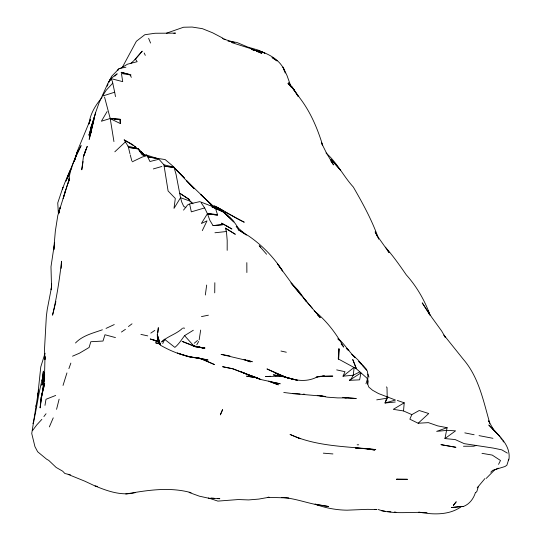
<?xml version="1.0" encoding="UTF-8"?>
<svg xmlns="http://www.w3.org/2000/svg" width="541" height="541" viewBox="0 0 541 541"><rect width="100%" height="100%" fill="white"/><g stroke="black" fill="none" stroke-linecap="round" stroke-linejoin="round"><path stroke-width="0.81" d="M227.179 250.348L227.193 240.366L226.429 231.514L225.36 228.119L235.207 234.212L225.36 228.119M214.723 292.843L214.838 282.72M386.369 386.896L387.004 387.539L387.18 396.634L385.016 403.004L395.471 400.042L378.443 393.523L372.58 390.257L368.834 387.106L367.718 384.103L367.873 374.102L367.332 371.126L366.027 369.104L358.872 361.557M338.652 358.71L338.835 348.722L338.253 358.926L338.652 358.71L338.565 359.075L356.384 368.766L366.981 378.179L368.022 381.175L367.718 384.103M44.572 379.491L44.633 377.828M61.201 268.356L61.532 261.242C59.584 279.345 56.731 297.442 52.551 315.166L55.899 301.493M338.565 359.075L339.16 348.965M51.638 285.54L51.165 289.746L51.659 283.937M418.159 423.238L428.736 413.52L419.207 410.511L411.823 414.616L409.868 419.194L418.159 423.238L428.398 422.636L437.71 425.889L447.109 427.681L444.952 438.575L455.184 439.569L464.239 443.654L493.101 448.056L501.805 449.855L507.35 453.108M181.167 354.206L177.367 353.057L187.592 356.478L199.757 358.237C185.847 357.06 172.572 352.184 160.528 345.259L157.431 339.816L157.674 336.57M157.972 332.519L158.337 327.657L157.303 334.669L157.431 339.816M70.425 474.802L64.9 473.517L62.661 471.17L56.142 467.438L48.737 460.384L46.627 459.201L37.654 451.762L34.949 446.656L31.743 433.524L37.85 394.7L40.778 366.886L45.045 353.259M411.823 414.616L403.532 410.944L404.208 402.802L397.358 400.462M44.66 372.722L43.835 382.392L44.612 377.429M60.017 208.873L60.173 207.217L60.024 208.779M41.143 397.459L40.169 407.765L41.143 397.459L44.687 383.623L41.583 396.404L44.058 382.798M40.169 407.765L44.497 376.543L45.011 356.546L44.991 359.488L44.497 349.452L46.33 316.573L47.229 309.553L51.537 287.183L50.982 266.774L53.965 246.912L55.344 231.102L57.819 215.413L69.559 177.975M42.13 381.107L43.381 371.16L42.171 380.499L43.726 374.622C38.533 390.575 37.214 407.4 33.075 423.589L33.792 421.317M205.33 294.994L206.676 285.053M199.149 339.883L200.664 330.084M37.437 397.358L38.168 392.78M38.411 391.258L38.661 389.736L38.391 391.393M37.85 394.7L38.12 393.043M83.091 161.563L81.759 169.779L83.442 156.592L85.945 149.208L85.005 153.008M44.984 405.358L45.999 399.278L55.696 395.444M64.44 194.895L65.15 191.595L63.169 198.561L64.548 194.016M59.118 399.177L56.568 409.327M66.942 372.911L63.033 385.442M478.4 486.325L476.892 491.39L475.897 492.506M35.875 406.359L36.443 404.134M92.342 124.64L95.595 112.636L99.064 102.824L107.923 83.294L110.858 78.567L117.187 73.799L114.82 76.092M92.937 122.503L88.913 135.23L95.595 112.636M74.232 161.441L77.688 150.581C73.759 163.977 66.908 176.285 62.35 189.384L62.945 187.342L57.745 202.949L58.394 213.702M69.471 178.882L68.342 182.953C69.708 169.631 74.922 157.309 81.116 145.59L76.051 156.288L74.239 161.576M44.727 374.859L41.84 385.219L44.538 376.901M143.629 154.949L138.171 148.626L128.034 146.171L124.187 139.903L131.835 144.136L136.332 147.483M65.008 192.501L66.158 188.714M89.035 347.64L90.834 341.723L103.006 341.046L104.961 334.757L115.463 337.584M365.98 383.765L367.488 378.869M74.131 161.482L74.861 159.162M508.804 459.201L506.849 465.267L504.909 466.545L492.723 470.318L490.782 472.219M75.104 158.405L78.066 149.33L90.489 119.27M94.797 115.537L90.645 128.258L93.985 119.203M90.543 119.297L88.967 124.031C90.158 113.887 95.507 105.069 102.08 97.488M66.421 187.923L69.6 178.476M68.896 368.617L70.851 363.099M66.036 181.1L68.856 173.404L71.838 167.609M475.458 492.499C473.625 498.538 469.622 504.077 463.583 506.417L451.404 507.532L459.282 506.66M107.206 86.195L108.058 84.004M67.605 177.38L70.289 170.672L66.55 179.707M53.248 417.848L49.346 426.91M359.792 371.897L353.266 375.204L343.028 376.191L344.975 371.701L336.678 369.888M162.726 343.562L164.68 339.369L174.885 347.39C178.841 344.171 181.56 339.653 184.596 335.636L193.996 346.172M109.201 82.029L110.858 78.567L122.712 81.644L121.448 73.529L131.044 75.03L121.116 72.298L129.881 74.509L131.341 77.329M387.911 396.993L385.016 403.004L395.255 402.017M202.293 230.615L207.007 220.87L201.367 223.494L207.352 213.817M498.552 464.361L500.499 460.499L492.215 455.076L481.984 453.331M68.207 176.109L69.018 174.642M122.212 67.571L136.366 41.265L144.792 34.739L155.03 33.258L175.507 33.129L173.884 33.292M196.741 344.833L198.689 341.445M107.104 111.534L101.397 121.225L109.451 118.736M508.242 460.215L508.993 459.079C510.846 444.486 497.598 434.409 488.8 424.976L498.653 435.248L492.263 428.107L493.879 430.548M32.48 430.629L36.693 424.983L41.853 419.383M484.959 478.521L477.189 487.854M43.909 416.563L46.046 413.737M183.521 210.104L185.806 207.291M135.115 59.469L142.236 51.152L133.898 60.626L130.854 63.358M125.911 67.212L119.196 68.518L117.255 70.675L118.283 69.728M112.778 83.118L106.185 90.266L102.492 96.088L114.678 92.207L112.359 81.245L110.858 78.567L108.91 81.819L111.554 76.423L119.196 68.518M164.728 339.146L161.624 341.98C167.588 336.171 176.238 334.237 182.337 328.434M486.224 478.393L494.515 470.034L498.22 468.141M75.497 342.987C82.53 335.508 93.052 333.134 102.384 329.78M114.827 151.798L125.451 141.85M194.26 343.244L197.506 340.485M349.385 380.343L360.948 372.918L359.623 379.836L349.385 380.343L351.325 378.72L353.266 375.204L354.145 367.346L343.028 376.191M128.433 326.548L132.018 323.809M444.952 438.575L455.569 430.839L446.913 430.372L436.675 431.366L447.109 427.681M184.603 335.63L193.333 330.24M121.441 332.039L125.438 329.32M150.804 333.114L154.807 330.402M120.413 68.45L127.514 64.183L137.15 61.701L135.832 59.659M404.208 402.802L393.3 409.334L403.532 410.944M88.508 347.843L79.432 353.219L72.535 356.188M114.252 324.566L106.029 328.401M132.261 161.806L142.094 157.1L147.152 155.598L149.925 161.522L158.946 159.237L163.916 164.816L168.095 190.973L175.304 198.446L174.006 208.386L180.532 197.695L176.055 174.344L173.992 167.149L163.916 164.816M166.486 33.184L183.561 27.233L192.136 27.05L202.368 28.659L212.593 32.785L222.811 38.141M156.565 158.479L158.134 158.763L145.975 154.861L144.041 155.477L142.107 154.841L138.104 148.856M476.154 445.48L473.7 446.217L463.468 446.251M153.326 168.934L161.867 166.466M214.939 232.765L226.429 231.514M213.026 225.597L223.44 224.603L213.026 225.597L209.84 220.275L207.44 213.763L217.671 215.122L207.46 213.823L204.654 207.92L191.331 211.842L189.695 204.261M201.462 316.6L208.393 315.187M376.725 399.86L386.971 398.21M97.448 486.379L95.074 485.967C107.659 491.133 121.536 496.124 135.23 492.635M125.776 494.028C147.395 490.207 169.441 486.697 191.074 492.655M270.642 376.272L265.557 376.59L280.806 376.096M275.369 375.9L277.736 375.718M322.125 376.11L324.485 375.968L316.181 377.273L318.115 376.455C301.323 385.956 282.517 376.374 266.956 368.928L277.175 373.337M281.239 375.907L279.67 375.968L281.327 375.927M318.933 376.516L332.789 376.11L320.414 376.252M357.155 444.81L358.69 444.797M347.951 397.906L337.712 397.906L327.481 397.182L317.249 395.356L323.058 396.107M279.312 375.725L280.88 375.731M463.583 506.417L461.649 506.403C449.557 515.384 432.996 514.836 418.808 512.097M427.045 512.652C410.775 511.421 393.652 514.944 377.99 509.439M288.779 497.963L267.957 497.335L269.093 497.253L258.848 499.079L248.61 499.931L238.371 499.539L217.895 501.108L208.454 497.977M299.998 393.976L292.911 393.598L325.547 396.425M346.517 397.791L344.083 397.621L356.255 398.494L348.14 397.912M110.229 118.655L120.285 119.338L120.373 123.571L110.229 118.655L113.941 141.58M303.143 394.146L304.718 394.261M323.329 453.162L332.925 453.933M387.525 511.536L390.893 511.793M394.254 512.05L395.938 512.178M217.523 214.608L207.44 213.763L217.523 214.608L215.758 209.32M210.909 497.977L214.155 498.241M217.401 498.498L219.835 498.694L209.597 498.417L199.372 496.178L189.147 492.479M374.832 509.379L376.495 509.534L367.562 509.345L347.085 510.177A92.47 87.297 34.5 0 1 316.39 504.638L315.038 504.117L328.556 506.498L316.39 504.638M104.548 97.062L110.154 118.303L120.285 119.338L119.886 120.075L120.373 123.571M182.993 328.015L184.63 328.191M281.334 497.422C294.047 498.099 305.915 502.758 318.324 504.99M283.755 392.475L293.547 393.686M194.801 346.598L205.032 348.025L194.577 346.544L182.087 341.371L190.939 344.698M277.452 375.474L273.3 374.879L283.531 376.827L297.624 380.343L286.419 377.544L275.241 373.087L285.465 377.05L293.648 379.397L286.419 377.544L277.905 373.696M279.109 375.711L280.772 375.948M228.025 41.163L236.884 42.455L247.69 47.026L257.922 50.015L264.88 53.14L259.159 50.935C269.871 54.242 282.267 61.282 285.208 73.042M381.52 510.772L385.124 511.299M216.326 208.603L212.052 205.195L214.926 207.805L200.894 194.679L211.416 204.674L186.679 180.809L194.226 188.795L174.148 167.663L164.234 166.121L173.999 167.372M255.879 377.645L246.527 376.137L257.814 378.003M143.778 154.983L138.259 149.018L128.474 147.409L128.034 146.171M342.724 397.337L346.017 397.878M194.577 346.544L204.099 348.161L199.284 347.065M110.154 118.303L112.589 118.743M114.212 119.04L115.828 119.338M154.99 158.188L147.903 156.897L165.181 159.581L172.221 165.526L184.265 177.861L174.148 167.663M229.918 355.971L221.086 354.369L252.309 361.733L246.987 360.13M479.042 435.627L492.952 438.311M367.582 448.705L374.791 450.085L365.148 448.651L355.275 447.968L375.745 449.564C346.997 446.366 316.769 446.751 290.03 434.423L300.248 438.724L298.321 438.075L300.681 438.595M464.8 432.874L474.139 434.748M140.917 334.392L147.754 335.887M223.731 39.101L234.747 42.502M280.968 351.035L286.331 352.225M199.162 347.126L203.098 348.079L199.047 346.95M201.57 358.5L208.055 360.076L187.592 356.478L189.526 356.742L182.689 354.666M252.897 49.853L259.849 51.693L251.551 49.285L253.743 50.157M191.751 344.921L194.178 345.598M160.278 344.096L155.558 342.778L160.359 344.137M159.007 341.777L150.229 338.964L157.37 341.249M198.256 357.892L206.121 360.428L200.731 358.453M156.085 340.789L153.069 339.802L159.615 342.757M268.782 381.094L278.372 384.834L269.885 381.709L280.204 383.772L260.769 379.505L249.523 375.183L256.306 377.49M222.29 38.411L225.306 39.446M244.079 359.542L250.368 361.895L244.404 359.616M249.523 375.183L260.769 379.505L232.934 368.82L222.709 366.737L232.934 368.82L252.262 376.421L241.232 371.863L248.765 374.879M256.664 51.314L261.776 53.336L253.486 49.508L231.298 42.441M68.159 474.423L84.869 481.206L94.959 485.933M199.839 358.304L214.412 364.546L200.657 358.44M225.272 212.031L244.255 222.216C233.874 217.536 224.698 210.706 214.371 205.898L223.812 211.186L217.022 207.223M124.187 139.903L133.512 145.59M145.975 154.861L147.152 155.598M214.256 207.203L217.063 208.995M189.675 199.859L179.862 193.293L188.985 199.21L190.074 201.124L192.528 203.443M210.496 204.464L217.137 208.988M210.435 204.512L212.965 206.419M346.795 348.776L348.12 349.777L346.206 348.323M140.187 151.906L145.11 155.652M347.613 349.608L348.911 350.622L347.613 349.547M337.969 338.409C344.583 343.954 348.817 351.751 355.261 357.5L351.873 354.369L357.757 359.677L366.744 369.997L362.828 365.811M338.139 339.193L340.086 340.756L338.132 339.139M139.564 150.905L144.406 155.159L139.402 150.743M139.409 150.851L143.798 154.821M192.988 203.835L190.074 201.124L180.532 197.695L181.762 202.111L183.683 206.331L185.617 207.534L187.558 204.958L189.499 203.943L199.744 201.644L210.469 205.729C222.601 209.286 232.454 217.854 238.574 228.789M314.24 310.913C326.622 320.779 336.089 333.324 343.738 347.112L341.121 343.934M377.632 236.965L375.136 231.846L377.442 236.153L384.82 246.574C392.719 255.386 399.535 265.09 406.284 274.869C416.82 286.622 424.786 300.512 430.136 315.335M317.296 314.767L320.258 317.648L303.684 298.159L306.125 301.188L298.558 290.754L291.599 283.423M143.926 155.267L140.802 151.71L144.609 155.612M291.403 87.115L287.947 83.49L292.086 87.081L298.145 96.312L296.847 94.337M293.134 88.934L294.284 90.144L288.603 82.753L289.915 84.883M358.906 361.625L361.706 364.614M303.636 298.105L294.588 287.386M140.802 151.71L143.588 154.827M326.034 152.995C337.144 162.699 343.427 176.197 353.314 187.024C362.997 203.741 372.336 220.863 378.7 239.163M260.444 247.149L259.186 245.722L266.578 254.236M303.717 298.199L312.59 308.62M293.52 286.101L294.054 286.75L290.896 282.889M238.567 229.235L236.174 226.321L246.378 235.058L238.094 229.587L248.934 236.167C262.371 245.458 273.78 257.32 282.659 271.027L277.303 263.656L292.58 284.539L300.979 295.021M499.884 436.858L498.775 435.356M500.743 438.014L501.73 439.346M502.717 440.678L503.705 442.004M201.266 202.895L204.654 207.92M385.32 247.183L388.959 252.417M330.788 160.893L333.567 164.91L326.575 153.211L321.442 142.912L322.679 145.367C317.526 128.609 310.737 112.42 300.072 98.34L292.086 87.081L295.981 93.018M387.248 249.922L389.026 252.498M290.788 86.303L291.66 87.716M445.175 337.199L443.945 335.109L463.36 359.346C478.88 377.327 483.363 400.949 489.747 423.069M445.236 337.185L441.679 331.038L431.833 317.445L422.223 302.859L429.351 314.118L427.985 310.635L429.642 314.848M493.879 430.426L488.651 420.837L489.652 423.096M144.163 52.991L145.299 55.351M148.647 38.37L150.567 43.057M367.873 374.102L368.969 377.097M290.706 85.809L287.028 75.591L283.024 67.05L284.667 71.649M160.298 344.502L157.303 334.669L160.386 344.854M130.212 154.834L131.848 160.92M129.941 153.691L128.474 147.409L138.171 148.626L138.259 149.018M114.678 92.207L115.49 96.602M59.064 212.593L58.935 210.084L59.077 213.235M246.831 262.635L246.872 272.536M54.614 242.862L53.836 249.699L54.614 242.862M92.146 127.419L89.184 139.375L93.904 119.615L92.146 127.419M91.497 130.469L90.185 135.182L91.497 130.469M222.547 409.74L220.37 414.798L222.547 409.74M83.747 155.72L83.442 156.592L87.243 146.341L83.747 155.72M456.151 501.879L453.351 505.368L456.151 501.879M397.25 479.211L396.37 479.252L407.488 479.299L397.25 479.211M455.813 447.285L441.057 444.668L455.813 447.285M195.274 346.152L192.873 345.604L195.233 346.172M219.883 210.388L211.896 206.811L223.169 211.91L233.813 221.851L223.169 211.91L219.883 210.388M226.97 226.118L221.512 223.149L231.933 229.019L226.97 226.118M272.4 57.691L272.001 57.461L277.046 60.896L272.4 57.691M135.649 147.423L134.398 146.32L135.656 147.456M340.269 169.867L331.031 159.338L340.546 170.232L340.269 169.867M353.32 360.759L352.712 359.481L356.384 368.766L353.32 360.759"/></g></svg>
